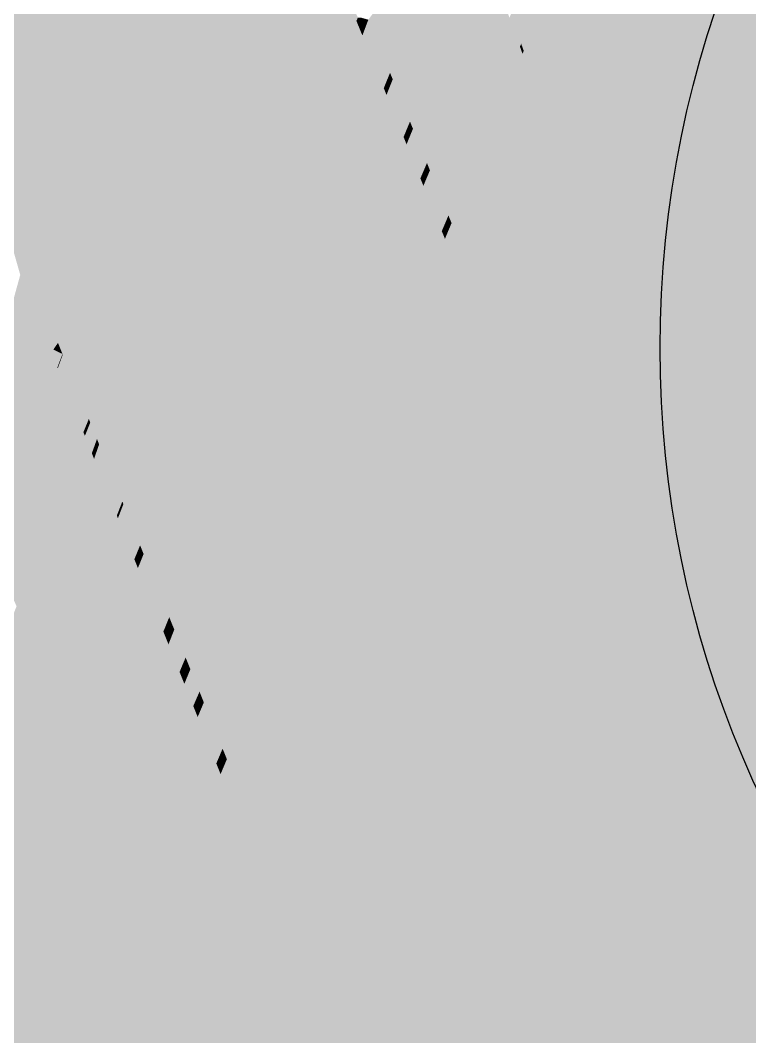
# Model space of a CAD drawing. Header units: millimetres. Extents: x 340454 to 342791, y 6993867 to 6995092.
# Drawn here: x 340718.788 to 340720.317, y 6994464.671 to 6994466.803 of the extents above; entities that cross this region are included whole.
import ezdxf

# ---------------------------------------------------------------- set-up
doc = ezdxf.new("R2010")
doc.units = ezdxf.units.MM
doc.header["$LTSCALE"] = 10
for name, color, linetype in [('A-MODELAGEM', 7, 'Continuous'), ('NUMERO_DOS_LOTES', 165, 'Continuous'), ('URB-Quadras', 3, 'Continuous')]:
    doc.layers.add(name, color=color, linetype=linetype)

msp = doc.modelspace()

# ---------------------------------------------------------------- linework, layer by layer
at = {"lineweight": 20}
msp.add_lwpolyline([(340722.6258, 6994477.3139, -0.021462), (340715.5969, 6994465.5717, -0.089425), (340715.3822, 6994462.0823), (340754.7892, 6994451.2595), (340758.9926, 6994467.4562), (340722.6258, 6994477.3139, -0.022322)], format="xyb", close=True, dxfattribs=at)
at = {"layer": 'A-MODELAGEM', "color": 161, "linetype": 'Continuous', "lineweight": -3}
for points in [[(340721.9465, 6994463.495), (340720.3191, 6994467.8752), (340720.1568, 6994467.4875)], [(340718.8521, 6994467.49), (340718.8507, 6994466.9855), (340719.2271, 6994466.668)], [(340718.8521, 6994467.49), (340719.2271, 6994466.668), (340719.3375, 6994467.1842)], [(340721.8079, 6994463.486), (340720.1568, 6994467.4875), (340720.1499, 6994467.471)], [(340721.8079, 6994463.486), (340721.9465, 6994463.495), (340720.1568, 6994467.4875)], [(340719.9911, 6994467.0917), (340721.7775, 6994463.484), (340720.1499, 6994467.471)], [(340721.7775, 6994463.484), (340721.8079, 6994463.486), (340720.1499, 6994467.471)], [(340719.3375, 6994467.1842), (340719.2271, 6994466.668), (340719.4251, 6994466.9683)], [(340718.4718, 6994467.1018), (340718.7945, 6994466.3058), (340718.9073, 6994466.8254)], [(340718.4718, 6994467.1018), (340718.771, 6994466.3292), (340718.7945, 6994466.3058)], [(340719.8379, 6994466.7537), (340719.9859, 6994467.1033), (340719.8158, 6994466.8146)], [(340719.8379, 6994466.7537), (340719.9911, 6994467.0917), (340719.9859, 6994467.1033)], [(340719.8433, 6994466.7388), (340719.9911, 6994467.0917), (340719.8379, 6994466.7537)], [(340719.8433, 6994466.7388), (340721.6288, 6994463.4743), (340719.9911, 6994467.0917)], [(340721.6288, 6994463.4743), (340721.7775, 6994463.484), (340719.9911, 6994467.0917)], [(340719.5631, 6994466.6929), (340719.7172, 6994467.0731), (340719.5176, 6994466.8041)], [(340719.5631, 6994466.6929), (340719.7209, 6994467.0629), (340719.7172, 6994467.0731)], [(340719.5687, 6994466.6791), (340719.7209, 6994467.0629), (340719.5631, 6994466.6929)], [(340719.5687, 6994466.6791), (340719.7588, 6994466.9584), (340719.7209, 6994467.0629)], [(340718.8507, 6994466.9855), (340718.9073, 6994466.8254), (340719.2059, 6994466.6358)], [(340718.8507, 6994466.9855), (340719.2059, 6994466.6358), (340719.2271, 6994466.668)], [(340719.2271, 6994466.668), (340719.441, 6994466.9292), (340719.4251, 6994466.9683)], [(340719.6049, 6994466.5905), (340719.7588, 6994466.9584), (340719.5687, 6994466.6791)], [(340719.6049, 6994466.5905), (340719.7635, 6994466.9456), (340719.7588, 6994466.9584)], [(340719.6111, 6994466.5754), (340719.7635, 6994466.9456), (340719.6049, 6994466.5905)], [(340719.6111, 6994466.5754), (340719.7942, 6994466.8611), (340719.7635, 6994466.9456)], [(340719.2882, 6994466.534), (340719.441, 6994466.9292), (340719.2271, 6994466.668)], [(340719.2882, 6994466.534), (340719.4412, 6994466.9285), (340719.441, 6994466.9292)], [(340719.2882, 6994466.534), (340719.2892, 6994466.5318), (340719.4412, 6994466.9285)], [(340719.2892, 6994466.5318), (340719.4927, 6994466.8016), (340719.4412, 6994466.9285)], [(340719.4927, 6994466.8016), (340719.4956, 6994466.8087), (340719.4412, 6994466.9285)], [(340719.6405, 6994466.5036), (340719.7942, 6994466.8611), (340719.6111, 6994466.5754)], [(340719.6405, 6994466.5036), (340719.7992, 6994466.8473), (340719.7942, 6994466.8611)], [(340719.6467, 6994466.4883), (340719.7992, 6994466.8473), (340719.6405, 6994466.5036)], [(340719.6467, 6994466.4883), (340719.8133, 6994466.8084), (340719.7992, 6994466.8473)], [(340718.9073, 6994466.8254), (340718.7945, 6994466.3058), (340719.0547, 6994466.4082)], [(340718.9073, 6994466.8254), (340719.0547, 6994466.4082), (340719.2059, 6994466.6358)], [(340719.8379, 6994466.7537), (340719.8158, 6994466.8146), (340719.8133, 6994466.8084)], [(340719.3377, 6994466.4256), (340719.4927, 6994466.8016), (340719.2892, 6994466.5318)], [(340719.3377, 6994466.4256), (340719.4956, 6994466.7944), (340719.4927, 6994466.8016)], [(340719.3424, 6994466.4152), (340719.4956, 6994466.7944), (340719.3377, 6994466.4256)], [(340719.3424, 6994466.4152), (340719.5051, 6994466.7711), (340719.4956, 6994466.7944)], [(340719.4927, 6994466.8016), (340719.4985, 6994466.8015), (340719.4956, 6994466.8087)], [(340719.4956, 6994466.7944), (340719.4985, 6994466.8015), (340719.4927, 6994466.8016)], [(340719.4985, 6994466.8015), (340719.5014, 6994466.8087), (340719.4956, 6994466.8087)], [(340719.4956, 6994466.7944), (340719.5079, 6994466.7784), (340719.4985, 6994466.8015)], [(340719.5051, 6994466.7711), (340719.5079, 6994466.7784), (340719.4956, 6994466.7944)], [(340719.4985, 6994466.8015), (340719.5107, 6994466.7858), (340719.5014, 6994466.8087)], [(340719.5079, 6994466.7784), (340719.5107, 6994466.7858), (340719.4985, 6994466.8015)], [(340719.5107, 6994466.7858), (340719.5176, 6994466.8041), (340719.5014, 6994466.8087)], [(340719.5631, 6994466.6929), (340719.5176, 6994466.8041), (340719.5107, 6994466.7858)], [(340719.6644, 6994466.445), (340719.8133, 6994466.8084), (340719.6467, 6994466.4883)], [(340719.6644, 6994466.445), (340719.8353, 6994466.7477), (340719.8133, 6994466.8084)], [(340719.8353, 6994466.7477), (340719.8379, 6994466.7537), (340719.8133, 6994466.8084)], [(340719.3576, 6994466.382), (340719.5051, 6994466.7711), (340719.3424, 6994466.4152)], [(340719.3576, 6994466.382), (340719.55, 6994466.6605), (340719.5051, 6994466.7711)], [(340719.5528, 6994466.6675), (340719.5079, 6994466.7784), (340719.5051, 6994466.7711)], [(340719.55, 6994466.6605), (340719.5528, 6994466.6675), (340719.5051, 6994466.7711)], [(340719.5556, 6994466.6745), (340719.5107, 6994466.7858), (340719.5079, 6994466.7784)], [(340719.5528, 6994466.6675), (340719.5556, 6994466.6745), (340719.5079, 6994466.7784)], [(340719.5556, 6994466.6745), (340719.5631, 6994466.6929), (340719.5107, 6994466.7858)], [(340719.6855, 6994466.3936), (340719.8353, 6994466.7477), (340719.6644, 6994466.445)], [(340719.6855, 6994466.3936), (340719.8407, 6994466.7328), (340719.8353, 6994466.7477)], [(340719.8433, 6994466.7388), (340719.8379, 6994466.7537), (340719.8353, 6994466.7477)], [(340719.8407, 6994466.7328), (340719.8433, 6994466.7388), (340719.8353, 6994466.7477)], [(340719.692, 6994466.3776), (340719.8407, 6994466.7328), (340719.6855, 6994466.3936)], [(340721.0375, 6994463.4358), (340719.8407, 6994466.7328), (340719.692, 6994466.3776)], [(340721.0398, 6994463.4359), (340719.8433, 6994466.7388), (340719.8407, 6994466.7328)], [(340721.0375, 6994463.4358), (340721.0398, 6994463.4359), (340719.8407, 6994466.7328)], [(340721.0398, 6994463.4359), (340721.6288, 6994463.4743), (340719.8433, 6994466.7388)], [(340719.5556, 6994466.6745), (340719.5687, 6994466.6791), (340719.5631, 6994466.6929)], [(340719.2059, 6994466.6358), (340719.2882, 6994466.534), (340719.2271, 6994466.668)], [(340719.55, 6994466.6605), (340719.5585, 6994466.6534), (340719.5528, 6994466.6675)], [(340719.5528, 6994466.6675), (340719.5613, 6994466.6604), (340719.5556, 6994466.6745)], [(340719.5585, 6994466.6534), (340719.5613, 6994466.6604), (340719.5528, 6994466.6675)], [(340719.5613, 6994466.6604), (340719.5687, 6994466.6791), (340719.5556, 6994466.6745)], [(340719.5613, 6994466.6604), (340719.6049, 6994466.5905), (340719.5687, 6994466.6791)], [(340719.3997, 6994466.2896), (340719.55, 6994466.6605), (340719.3576, 6994466.382)], [(340719.3997, 6994466.2896), (340719.5557, 6994466.6463), (340719.55, 6994466.6605)], [(340719.4075, 6994466.2726), (340719.5557, 6994466.6463), (340719.3997, 6994466.2896)], [(340719.4075, 6994466.2726), (340719.5914, 6994466.5583), (340719.5557, 6994466.6463)], [(340719.5557, 6994466.6463), (340719.5585, 6994466.6534), (340719.55, 6994466.6605)], [(340719.5943, 6994466.565), (340719.5585, 6994466.6534), (340719.5557, 6994466.6463)], [(340719.5914, 6994466.5583), (340719.5943, 6994466.565), (340719.5557, 6994466.6463)], [(340719.5971, 6994466.5718), (340719.5613, 6994466.6604), (340719.5585, 6994466.6534)], [(340719.5943, 6994466.565), (340719.5971, 6994466.5718), (340719.5585, 6994466.6534)], [(340719.5971, 6994466.5718), (340719.6049, 6994466.5905), (340719.5613, 6994466.6604)], [(340719.0815, 6994466.3322), (340719.2059, 6994466.6358), (340719.0547, 6994466.4082)], [(340719.0828, 6994466.3286), (340719.2059, 6994466.6358), (340719.0815, 6994466.3322)], [(340719.0828, 6994466.3286), (340719.0888, 6994466.3117), (340719.2059, 6994466.6358)], [(340719.0907, 6994466.3062), (340719.2059, 6994466.6358), (340719.0888, 6994466.3117)], [(340719.0907, 6994466.3062), (340719.2882, 6994466.534), (340719.2059, 6994466.6358)], [(340719.5971, 6994466.5718), (340719.6111, 6994466.5754), (340719.6049, 6994466.5905)], [(340719.4411, 6994466.1989), (340719.5914, 6994466.5583), (340719.4075, 6994466.2726)], [(340719.4411, 6994466.1989), (340719.5977, 6994466.5428), (340719.5914, 6994466.5583)], [(340719.5914, 6994466.5583), (340719.6005, 6994466.5496), (340719.5943, 6994466.565)], [(340719.5977, 6994466.5428), (340719.6005, 6994466.5496), (340719.5914, 6994466.5583)], [(340719.5943, 6994466.565), (340719.6033, 6994466.5564), (340719.5971, 6994466.5718)], [(340719.6005, 6994466.5496), (340719.6033, 6994466.5564), (340719.5943, 6994466.565)], [(340719.6033, 6994466.5564), (340719.6111, 6994466.5754), (340719.5971, 6994466.5718)], [(340719.6323, 6994466.4846), (340719.6033, 6994466.5564), (340719.6005, 6994466.5496)], [(340719.6033, 6994466.5564), (340719.6405, 6994466.5036), (340719.6111, 6994466.5754)], [(340719.6323, 6994466.4846), (340719.6405, 6994466.5036), (340719.6033, 6994466.5564)], [(340719.449, 6994466.1815), (340719.5977, 6994466.5428), (340719.4411, 6994466.1989)], [(340719.449, 6994466.1815), (340719.6267, 6994466.4714), (340719.5977, 6994466.5428)], [(340719.6295, 6994466.478), (340719.6005, 6994466.5496), (340719.5977, 6994466.5428)], [(340719.6267, 6994466.4714), (340719.6295, 6994466.478), (340719.5977, 6994466.5428)], [(340719.6295, 6994466.478), (340719.6323, 6994466.4846), (340719.6005, 6994466.5496)], [(340719.143, 6994466.1583), (340719.2882, 6994466.534), (340719.0907, 6994466.3062)], [(340719.143, 6994466.1583), (340719.2892, 6994466.5318), (340719.2882, 6994466.534)], [(340719.1445, 6994466.1541), (340719.2892, 6994466.5318), (340719.143, 6994466.1583)], [(340719.1445, 6994466.1541), (340719.3377, 6994466.4256), (340719.2892, 6994466.5318)], [(340719.6323, 6994466.4846), (340719.6467, 6994466.4883), (340719.6405, 6994466.5036)], [(340719.4763, 6994466.1217), (340719.6267, 6994466.4714), (340719.449, 6994466.1815)], [(340719.4763, 6994466.1217), (340719.633, 6994466.4559), (340719.6267, 6994466.4714)], [(340719.6267, 6994466.4714), (340719.6358, 6994466.4625), (340719.6295, 6994466.478)], [(340719.633, 6994466.4559), (340719.6358, 6994466.4625), (340719.6267, 6994466.4714)], [(340719.6295, 6994466.478), (340719.6386, 6994466.4691), (340719.6323, 6994466.4846)], [(340719.6358, 6994466.4625), (340719.6386, 6994466.4691), (340719.6295, 6994466.478)], [(340719.6386, 6994466.4691), (340719.6467, 6994466.4883), (340719.6323, 6994466.4846)], [(340719.6644, 6994466.445), (340719.6467, 6994466.4883), (340719.6386, 6994466.4691)], [(340719.484, 6994466.1049), (340719.633, 6994466.4559), (340719.4763, 6994466.1217)], [(340719.484, 6994466.1049), (340719.6508, 6994466.4119), (340719.633, 6994466.4559)], [(340719.6536, 6994466.4186), (340719.6358, 6994466.4625), (340719.633, 6994466.4559)], [(340719.6508, 6994466.4119), (340719.6536, 6994466.4186), (340719.633, 6994466.4559)], [(340719.6563, 6994466.4252), (340719.6386, 6994466.4691), (340719.6358, 6994466.4625)], [(340719.6536, 6994466.4186), (340719.6563, 6994466.4252), (340719.6358, 6994466.4625)], [(340719.6563, 6994466.4252), (340719.6644, 6994466.445), (340719.6386, 6994466.4691)], [(340719.6855, 6994466.3936), (340719.6644, 6994466.445), (340719.6563, 6994466.4252)], [(340718.7945, 6994466.3058), (340718.9102, 6994466.1909), (340719.0547, 6994466.4082)], [(340718.9102, 6994466.1909), (340719.0815, 6994466.3322), (340719.0547, 6994466.4082)], [(340719.182, 6994466.0479), (340719.3377, 6994466.4256), (340719.1445, 6994466.1541)], [(340719.182, 6994466.0479), (340719.3424, 6994466.4152), (340719.3377, 6994466.4256)], [(340719.1876, 6994466.0321), (340719.3424, 6994466.4152), (340719.182, 6994466.0479)], [(340719.1876, 6994466.0321), (340719.3576, 6994466.382), (340719.3424, 6994466.4152)], [(340719.5056, 6994466.0575), (340719.6508, 6994466.4119), (340719.484, 6994466.1049)], [(340719.5056, 6994466.0575), (340719.6716, 6994466.3607), (340719.6508, 6994466.4119)], [(340719.6743, 6994466.3673), (340719.6536, 6994466.4186), (340719.6508, 6994466.4119)], [(340719.6716, 6994466.3607), (340719.6743, 6994466.3673), (340719.6508, 6994466.4119)], [(340719.6771, 6994466.3738), (340719.6563, 6994466.4252), (340719.6536, 6994466.4186)], [(340719.6743, 6994466.3673), (340719.6771, 6994466.3738), (340719.6536, 6994466.4186)], [(340719.6771, 6994466.3738), (340719.6855, 6994466.3936), (340719.6563, 6994466.4252)], [(340719.692, 6994466.3776), (340719.6855, 6994466.3936), (340719.6771, 6994466.3738)], [(340719.2055, 6994465.9812), (340719.3576, 6994466.382), (340719.1876, 6994466.0321)], [(340719.2055, 6994465.9812), (340719.3997, 6994466.2896), (340719.3576, 6994466.382)], [(340719.6809, 6994466.3511), (340719.6743, 6994466.3673), (340719.6716, 6994466.3607)], [(340719.6836, 6994466.3576), (340719.6771, 6994466.3738), (340719.6743, 6994466.3673)], [(340719.6809, 6994466.3511), (340719.6836, 6994466.3576), (340719.6743, 6994466.3673)], [(340719.6836, 6994466.3576), (340719.692, 6994466.3776), (340719.6771, 6994466.3738)], [(340720.8985, 6994463.4267), (340719.692, 6994466.3776), (340719.6836, 6994466.3576)], [(340720.8985, 6994463.4267), (340721.0375, 6994463.4358), (340719.692, 6994466.3776)], [(340719.5251, 6994466.0147), (340719.6716, 6994466.3607), (340719.5056, 6994466.0575)], [(340719.5251, 6994466.0147), (340719.6781, 6994466.3445), (340719.6716, 6994466.3607)], [(340719.5329, 6994465.9977), (340719.6781, 6994466.3445), (340719.5251, 6994466.0147)], [(340719.5329, 6994465.9977), (340720.8628, 6994463.4244), (340719.6781, 6994466.3445)], [(340719.6781, 6994466.3445), (340719.6809, 6994466.3511), (340719.6716, 6994466.3607)], [(340720.8655, 6994463.4245), (340719.6809, 6994466.3511), (340719.6781, 6994466.3445)], [(340720.8628, 6994463.4244), (340720.8655, 6994463.4245), (340719.6781, 6994466.3445)], [(340720.8682, 6994463.4247), (340719.6836, 6994466.3576), (340719.6809, 6994466.3511)], [(340720.8655, 6994463.4245), (340720.8682, 6994463.4247), (340719.6809, 6994466.3511)], [(340720.8682, 6994463.4247), (340720.8985, 6994463.4267), (340719.6836, 6994466.3576)], [(340718.771, 6994466.3292), (340718.7882, 6994466.2689), (340718.7974, 6994466.263)], [(340718.771, 6994466.3292), (340718.7974, 6994466.263), (340718.7945, 6994466.3058)], [(340718.9319, 6994465.9669), (340719.0815, 6994466.3322), (340718.9102, 6994466.1909)], [(340718.9319, 6994465.9669), (340719.0828, 6994466.3286), (340719.0815, 6994466.3322)], [(340718.9349, 6994465.9595), (340719.0828, 6994466.3286), (340718.9319, 6994465.9669)], [(340718.9349, 6994465.9595), (340719.0888, 6994466.3117), (340719.0828, 6994466.3286)], [(340718.7945, 6994466.3058), (340718.8169, 6994466.2506), (340718.9102, 6994466.1909)], [(340718.7945, 6994466.3058), (340718.7974, 6994466.263), (340718.8169, 6994466.2506)], [(340718.9349, 6994465.9595), (340718.949, 6994465.9247), (340719.0888, 6994466.3117)], [(340718.949, 6994465.9247), (340719.0907, 6994466.3062), (340719.0888, 6994466.3117)], [(340718.9535, 6994465.9136), (340719.0907, 6994466.3062), (340718.949, 6994465.9247)], [(340718.9535, 6994465.9136), (340719.143, 6994466.1583), (340719.0907, 6994466.3062)], [(340719.2378, 6994465.89), (340719.3997, 6994466.2896), (340719.2055, 6994465.9812)], [(340719.2378, 6994465.89), (340719.4075, 6994466.2726), (340719.3997, 6994466.2896)], [(340718.7882, 6994466.2689), (340718.6653, 6994465.8251), (340718.8535, 6994466.1061)], [(340718.7882, 6994466.2689), (340718.8535, 6994466.1061), (340718.7974, 6994466.263)], [(340718.7974, 6994466.263), (340718.8535, 6994466.1061), (340718.8577, 6994466.1123)], [(340718.7974, 6994466.263), (340718.8577, 6994466.1123), (340718.8169, 6994466.2506)], [(340719.2463, 6994465.866), (340719.4075, 6994466.2726), (340719.2378, 6994465.89)], [(340719.2463, 6994465.866), (340719.4411, 6994466.1989), (340719.4075, 6994466.2726)], [(340718.8169, 6994466.2506), (340718.8672, 6994466.1265), (340718.9102, 6994466.1909)], [(340718.8169, 6994466.2506), (340718.8577, 6994466.1123), (340718.8672, 6994466.1265)], [(340719.2717, 6994465.7939), (340719.4411, 6994466.1989), (340719.2463, 6994465.866)], [(340719.2717, 6994465.7939), (340719.449, 6994466.1815), (340719.4411, 6994466.1989)], [(340718.8767, 6994466.1031), (340718.9102, 6994466.1909), (340718.8672, 6994466.1265)], [(340718.8773, 6994466.1016), (340718.9102, 6994466.1909), (340718.8767, 6994466.1031)], [(340718.9319, 6994465.9669), (340718.9102, 6994466.1909), (340718.8773, 6994466.1016)], [(340719.2799, 6994465.7706), (340719.449, 6994466.1815), (340719.2717, 6994465.7939)], [(340719.2799, 6994465.7706), (340719.4763, 6994466.1217), (340719.449, 6994466.1815)], [(340719.0021, 6994465.7937), (340719.143, 6994466.1583), (340718.9535, 6994465.9136)], [(340719.0021, 6994465.7937), (340719.1445, 6994466.1541), (340719.143, 6994466.1583)], [(340719.0043, 6994465.7883), (340719.1445, 6994466.1541), (340719.0021, 6994465.7937)], [(340719.0043, 6994465.7883), (340719.182, 6994466.0479), (340719.1445, 6994466.1541)], [(340718.8535, 6994466.1061), (340718.8692, 6994466.0835), (340718.8577, 6994466.1123)], [(340718.8577, 6994466.1123), (340718.8767, 6994466.1031), (340718.8672, 6994466.1265)], [(340718.8692, 6994466.0835), (340718.8767, 6994466.1031), (340718.8577, 6994466.1123)], [(340719.3004, 6994465.7126), (340719.4763, 6994466.1217), (340719.2799, 6994465.7706)], [(340719.3004, 6994465.7126), (340719.484, 6994466.1049), (340719.4763, 6994466.1217)], [(340718.6653, 6994465.8251), (340718.866, 6994466.075), (340718.8535, 6994466.1061)], [(340718.866, 6994466.075), (340718.8692, 6994466.0835), (340718.8535, 6994466.1061)], [(340718.8692, 6994466.0835), (340718.8773, 6994466.1016), (340718.8767, 6994466.1031)], [(340718.8699, 6994466.0816), (340718.8773, 6994466.1016), (340718.8692, 6994466.0835)], [(340718.9319, 6994465.9669), (340718.8773, 6994466.1016), (340718.8699, 6994466.0816)], [(340719.3081, 6994465.6908), (340719.484, 6994466.1049), (340719.3004, 6994465.7126)], [(340719.3081, 6994465.6908), (340719.5056, 6994466.0575), (340719.484, 6994466.1049)], [(340718.7226, 6994465.7002), (340718.866, 6994466.075), (340718.6653, 6994465.8251)], [(340718.7226, 6994465.7002), (340718.8668, 6994466.073), (340718.866, 6994466.075)], [(340718.7263, 6994465.6922), (340718.8668, 6994466.073), (340718.7226, 6994465.7002)], [(340718.7263, 6994465.6922), (340718.9205, 6994465.939), (340718.8668, 6994466.073)], [(340718.866, 6994466.075), (340718.8699, 6994466.0816), (340718.8692, 6994466.0835)], [(340718.8668, 6994466.073), (340718.8699, 6994466.0816), (340718.866, 6994466.075)], [(340718.9238, 6994465.947), (340718.8699, 6994466.0816), (340718.8668, 6994466.073)], [(340718.9205, 6994465.939), (340718.9238, 6994465.947), (340718.8668, 6994466.073)], [(340718.9238, 6994465.947), (340718.9319, 6994465.9669), (340718.8699, 6994466.0816)], [(340719.0393, 6994465.7018), (340719.182, 6994466.0479), (340719.0043, 6994465.7883)], [(340719.0393, 6994465.7018), (340719.1876, 6994466.0321), (340719.182, 6994466.0479)], [(340719.33, 6994465.6289), (340719.5056, 6994466.0575), (340719.3081, 6994465.6908)], [(340719.33, 6994465.6289), (340719.5251, 6994466.0147), (340719.5056, 6994466.0575)], [(340719.0467, 6994465.6836), (340719.1876, 6994466.0321), (340719.0393, 6994465.7018)], [(340719.0467, 6994465.6836), (340719.2055, 6994465.9812), (340719.1876, 6994466.0321)], [(340719.3445, 6994465.5879), (340719.5251, 6994466.0147), (340719.33, 6994465.6289)], [(340719.3445, 6994465.5879), (340719.5329, 6994465.9977), (340719.5251, 6994466.0147)], [(340719.0705, 6994465.625), (340719.2055, 6994465.9812), (340719.0467, 6994465.6836)], [(340719.0705, 6994465.625), (340719.2378, 6994465.89), (340719.2055, 6994465.9812)], [(340719.3522, 6994465.5661), (340719.5329, 6994465.9977), (340719.3445, 6994465.5879)], [(340719.3522, 6994465.5661), (340720.7113, 6994463.4145), (340719.5329, 6994465.9977)], [(340720.7113, 6994463.4145), (340720.8628, 6994463.4244), (340719.5329, 6994465.9977)], [(340718.9238, 6994465.947), (340718.9349, 6994465.9595), (340718.9319, 6994465.9669)], [(340718.9268, 6994465.9393), (340718.9349, 6994465.9595), (340718.9238, 6994465.947)], [(340718.9268, 6994465.9393), (340718.949, 6994465.9247), (340718.9349, 6994465.9595)], [(340718.7755, 6994465.5849), (340718.9205, 6994465.939), (340718.7263, 6994465.6922)], [(340718.7755, 6994465.5849), (340718.9236, 6994465.9313), (340718.9205, 6994465.939)], [(340718.9205, 6994465.939), (340718.9268, 6994465.9393), (340718.9238, 6994465.947)], [(340718.9236, 6994465.9313), (340718.9268, 6994465.9393), (340718.9205, 6994465.939)], [(340718.9236, 6994465.9313), (340718.9412, 6994465.9032), (340718.9268, 6994465.9393)], [(340718.9268, 6994465.9393), (340718.9412, 6994465.9032), (340718.949, 6994465.9247)], [(340718.7805, 6994465.5741), (340718.9236, 6994465.9313), (340718.7755, 6994465.5849)], [(340718.7805, 6994465.5741), (340718.9382, 6994465.8948), (340718.9236, 6994465.9313)], [(340718.9236, 6994465.9313), (340718.9382, 6994465.8948), (340718.9412, 6994465.9032)], [(340718.9412, 6994465.9032), (340718.9535, 6994465.9136), (340718.949, 6994465.9247)], [(340718.9382, 6994465.8948), (340718.9458, 6994465.8917), (340718.9412, 6994465.9032)], [(340718.9458, 6994465.8917), (340718.9535, 6994465.9136), (340718.9412, 6994465.9032)], [(340719.0021, 6994465.7937), (340718.9535, 6994465.9136), (340718.9458, 6994465.8917)], [(340718.7805, 6994465.5741), (340718.8039, 6994465.523), (340718.9382, 6994465.8948)], [(340718.8039, 6994465.523), (340718.9429, 6994465.8832), (340718.9382, 6994465.8948)], [(340718.8113, 6994465.5068), (340718.9429, 6994465.8832), (340718.8039, 6994465.523)], [(340718.8113, 6994465.5068), (340718.9906, 6994465.7641), (340718.9429, 6994465.8832)], [(340718.9429, 6994465.8832), (340718.9458, 6994465.8917), (340718.9382, 6994465.8948)], [(340718.9937, 6994465.772), (340718.9458, 6994465.8917), (340718.9429, 6994465.8832)], [(340718.9906, 6994465.7641), (340718.9937, 6994465.772), (340718.9429, 6994465.8832)], [(340718.9937, 6994465.772), (340719.0021, 6994465.7937), (340718.9458, 6994465.8917)], [(340719.1004, 6994465.5511), (340719.2378, 6994465.89), (340719.0705, 6994465.625)], [(340719.1004, 6994465.5511), (340719.2463, 6994465.866), (340719.2378, 6994465.89)], [(340719.111, 6994465.525), (340719.2463, 6994465.866), (340719.1004, 6994465.5511)], [(340719.111, 6994465.525), (340719.2717, 6994465.7939), (340719.2463, 6994465.866)], [(340718.9937, 6994465.772), (340719.0043, 6994465.7883), (340719.0021, 6994465.7937)], [(340719.1347, 6994465.4665), (340719.2717, 6994465.7939), (340719.111, 6994465.525)], [(340719.1347, 6994465.4665), (340719.2799, 6994465.7706), (340719.2717, 6994465.7939)], [(340718.9906, 6994465.7641), (340718.9959, 6994465.7664), (340718.9937, 6994465.772)], [(340718.9959, 6994465.7664), (340719.0043, 6994465.7883), (340718.9937, 6994465.772)], [(340718.9959, 6994465.7664), (340719.0393, 6994465.7018), (340719.0043, 6994465.7883)], [(340719.1447, 6994465.442), (340719.2799, 6994465.7706), (340719.1347, 6994465.4665)], [(340719.1447, 6994465.442), (340719.3004, 6994465.7126), (340719.2799, 6994465.7706)], [(340718.8547, 6994465.4123), (340718.9906, 6994465.7641), (340718.8113, 6994465.5068)], [(340718.8547, 6994465.4123), (340718.9929, 6994465.7585), (340718.9906, 6994465.7641)], [(340718.8547, 6994465.4123), (340718.8577, 6994465.4058), (340718.9929, 6994465.7585)], [(340718.8577, 6994465.4058), (340719.0273, 6994465.6726), (340718.9929, 6994465.7585)], [(340718.9929, 6994465.7585), (340718.9959, 6994465.7664), (340718.9906, 6994465.7641)], [(340719.0304, 6994465.6801), (340718.9959, 6994465.7664), (340718.9929, 6994465.7585)], [(340719.0273, 6994465.6726), (340719.0304, 6994465.6801), (340718.9929, 6994465.7585)], [(340719.0304, 6994465.6801), (340719.0393, 6994465.7018), (340718.9959, 6994465.7664)], [(340719.1638, 6994465.3949), (340719.3004, 6994465.7126), (340719.1447, 6994465.442)], [(340719.1638, 6994465.3949), (340719.3081, 6994465.6908), (340719.3004, 6994465.7126)], [(340719.0304, 6994465.6801), (340719.0467, 6994465.6836), (340719.0393, 6994465.7018)], [(340719.0378, 6994465.6616), (340719.0467, 6994465.6836), (340719.0304, 6994465.6801)], [(340719.0378, 6994465.6616), (340719.0705, 6994465.625), (340719.0467, 6994465.6836)], [(340719.1729, 6994465.3723), (340719.3081, 6994465.6908), (340719.1638, 6994465.3949)], [(340719.1729, 6994465.3723), (340719.33, 6994465.6289), (340719.3081, 6994465.6908)], [(340718.8891, 6994465.3373), (340719.0273, 6994465.6726), (340718.8577, 6994465.4058)], [(340718.8891, 6994465.3373), (340719.0347, 6994465.654), (340719.0273, 6994465.6726)], [(340719.0273, 6994465.6726), (340719.0378, 6994465.6616), (340719.0304, 6994465.6801)], [(340719.0347, 6994465.654), (340719.0378, 6994465.6616), (340719.0273, 6994465.6726)], [(340719.0617, 6994465.6019), (340719.0378, 6994465.6616), (340719.0347, 6994465.654)], [(340719.0617, 6994465.6019), (340719.0705, 6994465.625), (340719.0378, 6994465.6616)], [(340718.8985, 6994465.3168), (340719.0347, 6994465.654), (340718.8891, 6994465.3373)], [(340718.8985, 6994465.3168), (340719.0587, 6994465.5941), (340719.0347, 6994465.654)], [(340719.0587, 6994465.5941), (340719.0617, 6994465.6019), (340719.0347, 6994465.654)], [(340719.0617, 6994465.6019), (340719.1004, 6994465.5511), (340719.0705, 6994465.625)], [(340719.1987, 6994465.3086), (340719.33, 6994465.6289), (340719.1729, 6994465.3723)], [(340719.1987, 6994465.3086), (340719.3445, 6994465.5879), (340719.33, 6994465.6289)], [(340719.0911, 6994465.5282), (340719.0617, 6994465.6019), (340719.0587, 6994465.5941)], [(340719.0911, 6994465.5282), (340719.1004, 6994465.5511), (340719.0617, 6994465.6019)], [(340718.9286, 6994465.2511), (340719.0587, 6994465.5941), (340718.8985, 6994465.3168)], [(340718.9286, 6994465.2511), (340719.0881, 6994465.5208), (340719.0587, 6994465.5941)], [(340719.0881, 6994465.5208), (340719.0911, 6994465.5282), (340719.0587, 6994465.5941)], [(340719.2122, 6994465.2754), (340719.3445, 6994465.5879), (340719.1987, 6994465.3086)], [(340719.2122, 6994465.2754), (340719.3522, 6994465.5661), (340719.3445, 6994465.5879)], [(340718.6014, 6994465.1272), (340718.8039, 6994465.523), (340718.7805, 6994465.5741)], [(340719.2212, 6994465.2533), (340719.3522, 6994465.5661), (340719.2122, 6994465.2754)], [(340719.2212, 6994465.2533), (340720.1258, 6994463.3763), (340719.3522, 6994465.5661)], [(340720.1258, 6994463.3763), (340720.7113, 6994463.4145), (340719.3522, 6994465.5661)], [(340719.0911, 6994465.5282), (340719.111, 6994465.525), (340719.1004, 6994465.5511)], [(340718.6014, 6994465.1272), (340718.6302, 6994465.0424), (340718.8039, 6994465.523)], [(340718.6302, 6994465.0424), (340718.8113, 6994465.5068), (340718.8039, 6994465.523)], [(340718.9553, 6994465.193), (340719.0881, 6994465.5208), (340718.9286, 6994465.2511)], [(340718.9553, 6994465.193), (340719.0988, 6994465.4942), (340719.0881, 6994465.5208)], [(340719.0881, 6994465.5208), (340719.1017, 6994465.5016), (340719.0911, 6994465.5282)], [(340719.0988, 6994465.4942), (340719.1017, 6994465.5016), (340719.0881, 6994465.5208)], [(340719.1017, 6994465.5016), (340719.111, 6994465.525), (340719.0911, 6994465.5282)], [(340719.1017, 6994465.5016), (340719.1347, 6994465.4665), (340719.111, 6994465.525)], [(340718.6395, 6994465.0151), (340718.8113, 6994465.5068), (340718.6302, 6994465.0424)], [(340718.6395, 6994465.0151), (340718.8547, 6994465.4123), (340718.8113, 6994465.5068)], [(340718.9682, 6994465.1649), (340719.0988, 6994465.4942), (340718.9553, 6994465.193)], [(340718.9682, 6994465.1649), (340719.1221, 6994465.4362), (340719.0988, 6994465.4942)], [(340719.125, 6994465.4433), (340719.1017, 6994465.5016), (340719.0988, 6994465.4942)], [(340719.1221, 6994465.4362), (340719.125, 6994465.4433), (340719.0988, 6994465.4942)], [(340719.125, 6994465.4433), (340719.1347, 6994465.4665), (340719.1017, 6994465.5016)], [(340719.125, 6994465.4433), (340719.1447, 6994465.442), (340719.1347, 6994465.4665)], [(340718.9893, 6994465.1188), (340719.1221, 6994465.4362), (340718.9682, 6994465.1649)], [(340718.9893, 6994465.1188), (340719.132, 6994465.4113), (340719.1221, 6994465.4362)], [(340719.1221, 6994465.4362), (340719.135, 6994465.4184), (340719.125, 6994465.4433)], [(340719.132, 6994465.4113), (340719.135, 6994465.4184), (340719.1221, 6994465.4362)], [(340719.135, 6994465.4184), (340719.1447, 6994465.442), (340719.125, 6994465.4433)], [(340719.135, 6994465.4184), (340719.1638, 6994465.3949), (340719.1447, 6994465.442)], [(340718.6683, 6994464.9302), (340718.8547, 6994465.4123), (340718.6395, 6994465.0151)], [(340718.6683, 6994464.9302), (340718.8577, 6994465.4058), (340718.8547, 6994465.4123)], [(340718.6717, 6994464.9204), (340718.8577, 6994465.4058), (340718.6683, 6994464.9302)], [(340718.6717, 6994464.9204), (340718.8891, 6994465.3373), (340718.8577, 6994465.4058)], [(340719.0011, 6994465.0931), (340719.132, 6994465.4113), (340718.9893, 6994465.1188)], [(340719.0011, 6994465.0931), (340719.1508, 6994465.3646), (340719.132, 6994465.4113)], [(340719.1537, 6994465.3715), (340719.135, 6994465.4184), (340719.132, 6994465.4113)], [(340719.1508, 6994465.3646), (340719.1537, 6994465.3715), (340719.132, 6994465.4113)], [(340719.1537, 6994465.3715), (340719.1638, 6994465.3949), (340719.135, 6994465.4184)], [(340719.1537, 6994465.3715), (340719.1729, 6994465.3723), (340719.1638, 6994465.3949)], [(340719.0181, 6994465.0561), (340719.1508, 6994465.3646), (340719.0011, 6994465.0931)], [(340719.0181, 6994465.0561), (340719.1599, 6994465.3417), (340719.1508, 6994465.3646)], [(340719.1508, 6994465.3646), (340719.1629, 6994465.3486), (340719.1537, 6994465.3715)], [(340719.1599, 6994465.3417), (340719.1629, 6994465.3486), (340719.1508, 6994465.3646)], [(340719.1629, 6994465.3486), (340719.1729, 6994465.3723), (340719.1537, 6994465.3715)], [(340719.1987, 6994465.3086), (340719.1729, 6994465.3723), (340719.1629, 6994465.3486)], [(340719.0288, 6994465.0328), (340719.1599, 6994465.3417), (340719.0181, 6994465.0561)], [(340719.0288, 6994465.0328), (340719.1858, 6994465.2771), (340719.1599, 6994465.3417)], [(340719.1887, 6994465.284), (340719.1629, 6994465.3486), (340719.1599, 6994465.3417)], [(340719.1858, 6994465.2771), (340719.1887, 6994465.284), (340719.1599, 6994465.3417)], [(340719.1887, 6994465.284), (340719.1987, 6994465.3086), (340719.1629, 6994465.3486)], [(340718.6923, 6994464.8598), (340718.8891, 6994465.3373), (340718.6717, 6994464.9204)], [(340718.6923, 6994464.8598), (340718.8985, 6994465.3168), (340718.8891, 6994465.3373)], [(340718.7021, 6994464.8309), (340718.8985, 6994465.3168), (340718.6923, 6994464.8598)], [(340718.7021, 6994464.8309), (340718.9286, 6994465.2511), (340718.8985, 6994465.3168)], [(340719.2122, 6994465.2754), (340719.1987, 6994465.3086), (340719.1887, 6994465.284)], [(340719.0589, 6994464.9672), (340719.1858, 6994465.2771), (340719.0288, 6994465.0328)], [(340719.0589, 6994464.9672), (340719.199, 6994465.2443), (340719.1858, 6994465.2771)], [(340719.2019, 6994465.251), (340719.1887, 6994465.284), (340719.1858, 6994465.2771)], [(340719.199, 6994465.2443), (340719.2019, 6994465.251), (340719.1858, 6994465.2771)], [(340719.2019, 6994465.251), (340719.2122, 6994465.2754), (340719.1887, 6994465.284)], [(340719.2212, 6994465.2533), (340719.2122, 6994465.2754), (340719.2019, 6994465.251)], [(340718.7338, 6994464.7374), (340718.9286, 6994465.2511), (340718.7021, 6994464.8309)], [(340718.7338, 6994464.7374), (340718.9553, 6994465.193), (340718.9286, 6994465.2511)], [(340719.0708, 6994464.9413), (340719.199, 6994465.2443), (340719.0589, 6994464.9672)], [(340719.0708, 6994464.9413), (340719.208, 6994465.2218), (340719.199, 6994465.2443)], [(340719.2108, 6994465.2286), (340719.2019, 6994465.251), (340719.199, 6994465.2443)], [(340719.208, 6994465.2218), (340719.2108, 6994465.2286), (340719.199, 6994465.2443)], [(340719.2108, 6994465.2286), (340719.2212, 6994465.2533), (340719.2019, 6994465.251)], [(340719.9857, 6994463.3671), (340719.2212, 6994465.2533), (340719.2108, 6994465.2286)], [(340719.9857, 6994463.3671), (340720.1258, 6994463.3763), (340719.2212, 6994465.2533)], [(340719.0811, 6994464.9188), (340719.208, 6994465.2218), (340719.0708, 6994464.9413)], [(340719.0811, 6994464.9188), (340719.9524, 6994463.365), (340719.208, 6994465.2218)], [(340719.9556, 6994463.3652), (340719.2108, 6994465.2286), (340719.208, 6994465.2218)], [(340719.9524, 6994463.365), (340719.9556, 6994463.3652), (340719.208, 6994465.2218)], [(340719.9556, 6994463.3652), (340719.9857, 6994463.3671), (340719.2108, 6994465.2286)], [(340718.7506, 6994464.6879), (340718.9553, 6994465.193), (340718.7338, 6994464.7374)], [(340718.7506, 6994464.6879), (340718.9682, 6994465.1649), (340718.9553, 6994465.193)], [(340718.7638, 6994464.6493), (340718.9682, 6994465.1649), (340718.7506, 6994464.6879)], [(340718.7638, 6994464.6493), (340718.9893, 6994465.1188), (340718.9682, 6994465.1649)], [(340718.7768, 6994464.6109), (340718.9893, 6994465.1188), (340718.7638, 6994464.6493)], [(340718.7768, 6994464.6109), (340719.0011, 6994465.0931), (340718.9893, 6994465.1188)], [(340718.7885, 6994464.5765), (340719.0011, 6994465.0931), (340718.7768, 6994464.6109)], [(340718.7885, 6994464.5765), (340719.0181, 6994465.0561), (340719.0011, 6994465.0931)], [(340718.7988, 6994464.5461), (340719.0181, 6994465.0561), (340718.7885, 6994464.5765)], [(340718.7988, 6994464.5461), (340719.0288, 6994465.0328), (340719.0181, 6994465.0561)], [(340718.8092, 6994464.5156), (340719.0288, 6994465.0328), (340718.7988, 6994464.5461)], [(340718.8092, 6994464.5156), (340719.0589, 6994464.9672), (340719.0288, 6994465.0328)], [(340718.8385, 6994464.4294), (340719.0589, 6994464.9672), (340718.8092, 6994464.5156)], [(340718.8385, 6994464.4294), (340719.0708, 6994464.9413), (340719.0589, 6994464.9672)], [(340718.8454, 6994464.4089), (340719.0708, 6994464.9413), (340718.8385, 6994464.4294)], [(340718.8454, 6994464.4089), (340719.0811, 6994464.9188), (340719.0708, 6994464.9413)], [(340718.8553, 6994464.3798), (340719.0811, 6994464.9188), (340718.8454, 6994464.4089)], [(340718.8553, 6994464.3798), (340719.7986, 6994463.3549), (340719.0811, 6994464.9188)], [(340719.7986, 6994463.3549), (340719.9524, 6994463.365), (340719.0811, 6994464.9188)]]:
    msp.add_solid(points, dxfattribs=at)
at = {"layer": 'NUMERO_DOS_LOTES', "color": 165, "transparency": 33554687}
msp.add_circle((340722.3323, 6994466.1155), 2.2034, dxfattribs=at)
at = {"layer": 'URB-Quadras', "color": 252, "lineweight": 0}
msp.add_lwpolyline([(340815.2411, 6994491.9257, 0.038213), (340872.813, 6994444.8145, 0.427498), (340879.8998, 6994446.2404), (340906.6702, 6994488.5375, 0.399537), (340905.3286, 6994495.2964, -0.090947), (340797.4532, 6994605.4907, 0.427165), (340790.3324, 6994606.7132), (340742.1055, 6994571.0018, 0.26508), (340740.1075, 6994566.4691, -0.172307), (340715.6107, 6994465.5763, -0.089172), (340715.6107, 6994465.5763, -2.016247), (340701.9174, 6994473.7042, 0.157194), (340704.2699, 6994475.6737, 0.197995), (340722.4662, 6994581.0288, 0.104869), (340721.6035, 6994582.9154), (340685.6056, 6994631.4815, 0.2535), (340684.7421, 6994631.8842, -0.18056), (340678.0121, 6994633.9449)], format="xyb", dxfattribs=at)

doc.saveas('drawing.dxf')
